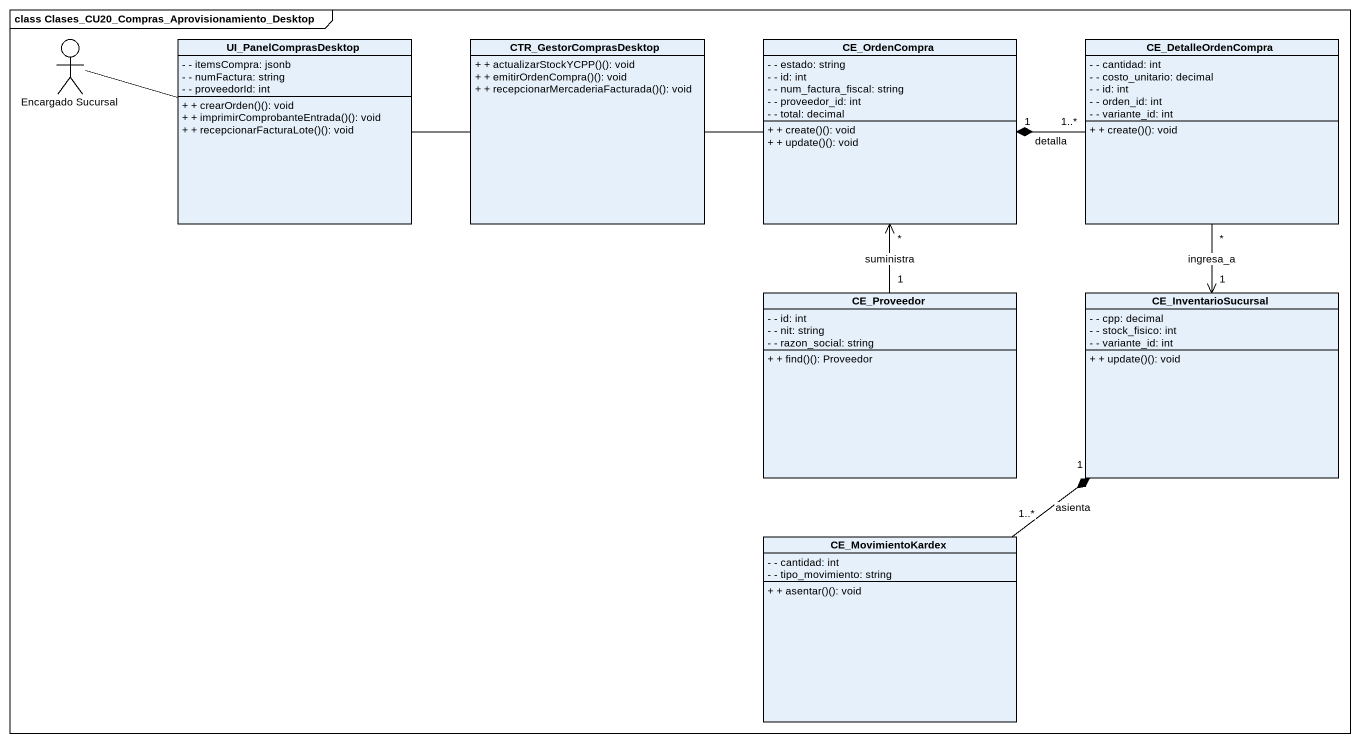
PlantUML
@startuml
mainframe class Clases_CU20_Compras_Aprovisionamiento_Desktop
allowmixing
hide circle
hide empty members
skinparam classAttributeIconSize 0
actor "Encargado Sucursal" as Encargado_Sucursal
class UI_PanelComprasDesktop {
  - - itemsCompra: jsonb
  - - numFactura: string
  - - proveedorId: int
  + + crearOrden()(): void
  + + imprimirComprobanteEntrada()(): void
  + + recepcionarFacturaLote()(): void
}
class CTR_GestorComprasDesktop {
  + + actualizarStockYCPP()(): void
  + + emitirOrdenCompra()(): void
  + + recepcionarMercaderiaFacturada()(): void
}
class CE_OrdenCompra {
  - - estado: string
  - - id: int
  - - num_factura_fiscal: string
  - - proveedor_id: int
  - - total: decimal
  + + create()(): void
  + + update()(): void
}
class CE_DetalleOrdenCompra {
  - - cantidad: int
  - - costo_unitario: decimal
  - - id: int
  - - orden_id: int
  - - variante_id: int
  + + create()(): void
}
class CE_Proveedor {
  - - id: int
  - - nit: string
  - - razon_social: string
  + + find()(): Proveedor
}
class CE_InventarioSucursal {
  - - cpp: decimal
  - - stock_fisico: int
  - - variante_id: int
  + + update()(): void
}
class CE_MovimientoKardex {
  - - cantidad: int
  - - tipo_movimiento: string
  + + asentar()(): void
}
Encargado_Sucursal -right- UI_PanelComprasDesktop
UI_PanelComprasDesktop -right- CTR_GestorComprasDesktop
CTR_GestorComprasDesktop -right- CE_OrdenCompra
CE_OrdenCompra "1" *-right- "1..*" CE_DetalleOrdenCompra : detalla
CE_DetalleOrdenCompra "*" --> "1" CE_InventarioSucursal : ingresa_a
CE_Proveedor "1" -up-> "*" CE_OrdenCompra : suministra
CE_InventarioSucursal "1" *-- "1..*" CE_MovimientoKardex : asienta
@enduml
